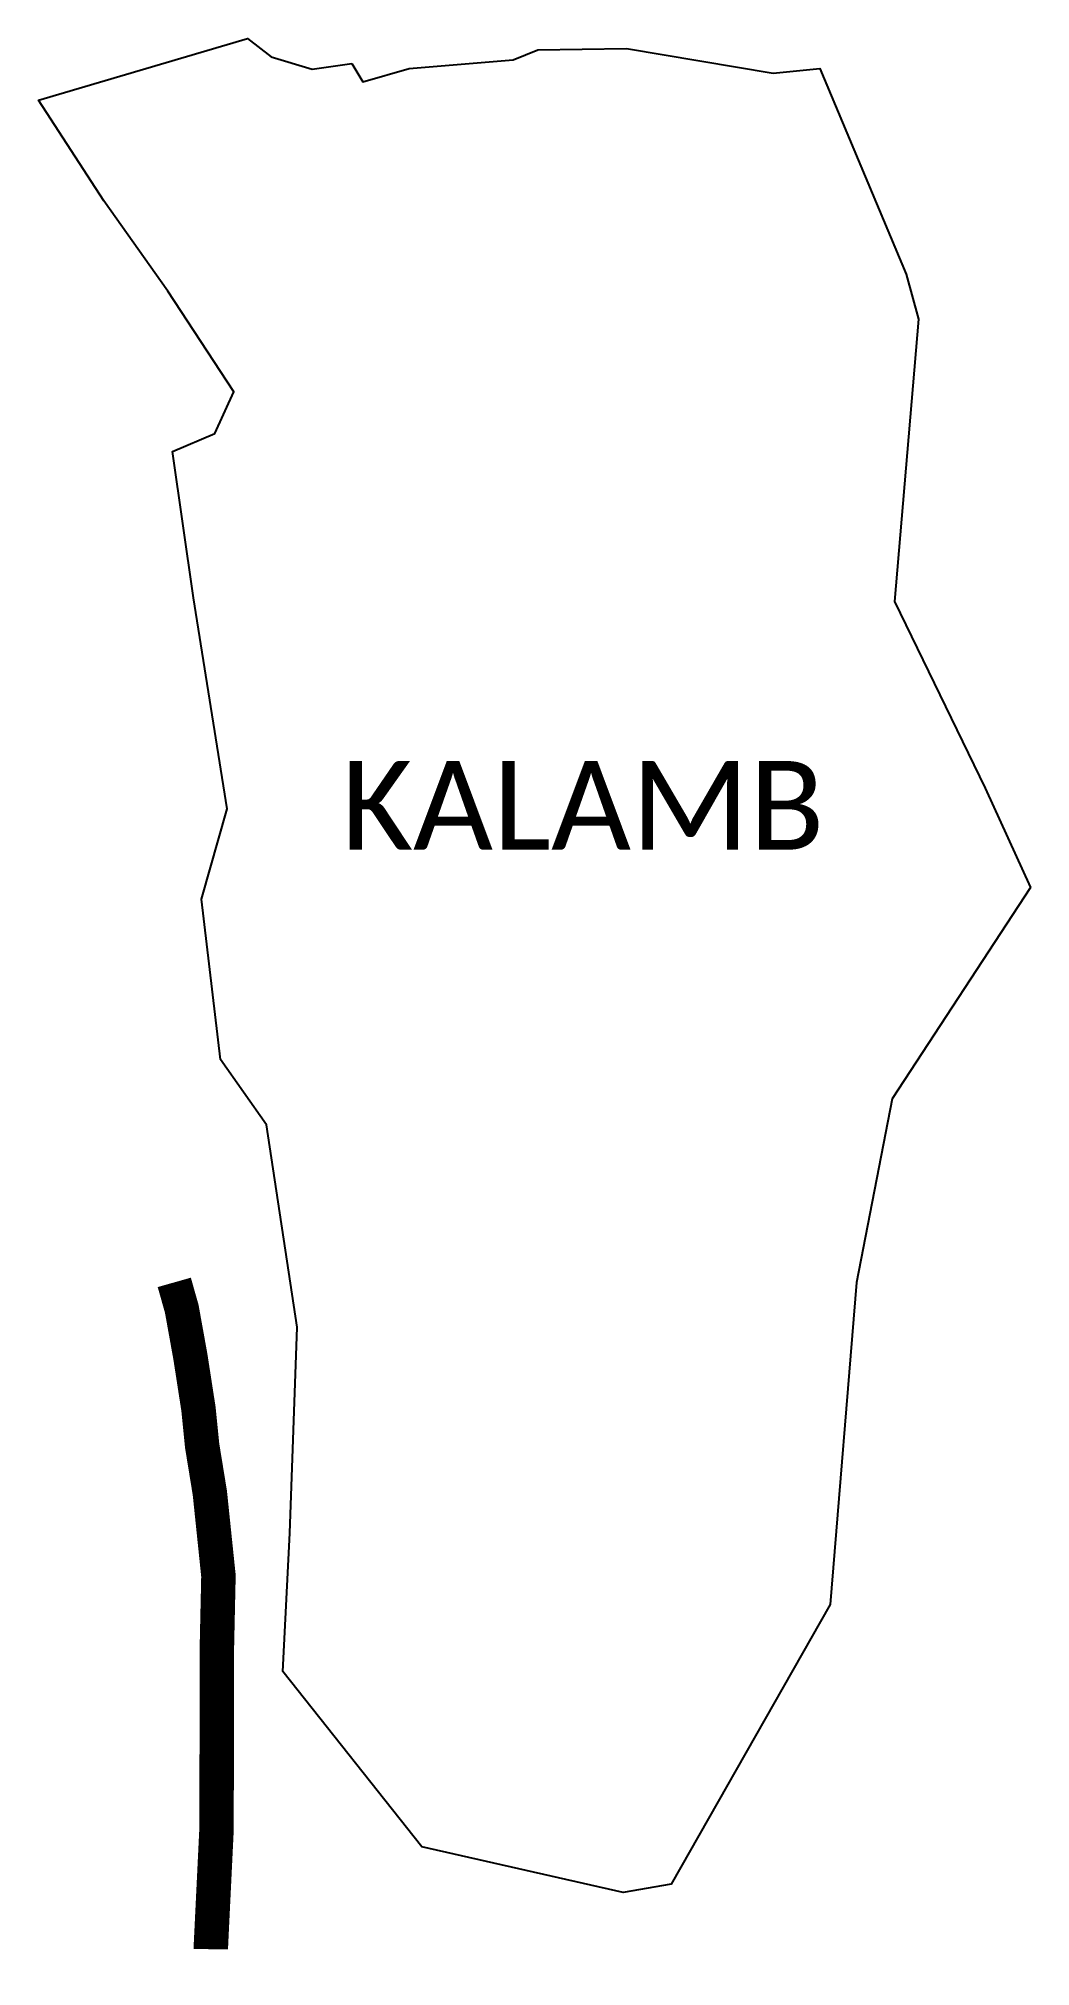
# Model space of a CAD drawing. Header units: metres. Extents: x 264685 to 266124, y 2146395 to 2149191.
import ezdxf

# ---------------------------------------------------------------- set-up
doc = ezdxf.new("R2010")
doc.units = ezdxf.units.M
for name, color, linetype in [('ARTIFICIALLY PROTECTED', 1, 'Continuous'), ('village', 3, 'Continuous'), ('VILLAGE NAME', 250, 'Continuous')]:
    doc.layers.add(name, color=color, linetype=linetype)
doc.styles.get("Standard").update_dxf_attribs({"font": 'simplex.shx'})

msp = doc.modelspace()

# ---------------------------------------------------------------- linework, layer by layer
at = {"color": 3, "flags": 128}
msp.add_lwpolyline([(265081.9, 2149146.7), (265139.4, 2149155.1)], dxfattribs=at)
at = {"layer": 'ARTIFICIALLY PROTECTED', "const_width": 50, "flags": 128}
msp.add_lwpolyline([(264882, 2147387.4), (264892.8, 2147349.3), (264905.3, 2147280.1), (264917.1, 2147203.9), (264922.4, 2147150.8), (264933.6, 2147082.1), (264946.1, 2146961.8), (264943.7, 2146852.5), (264943.7, 2146733.1), (264943.2, 2146591.7), (264935.2, 2146426.8), (264935.1, 2146420.4)], dxfattribs=at)
at = {"layer": 'village', "color": 3}
for points in [[(266124.2, 2147960.1, 0), (265923.8, 2147653.8, 0), (265871.6, 2147387.3, 0), (265833.6, 2146920.2, 0), (265603, 2146514.5, 0), (265533.3, 2146502.6, 0), (265241.2, 2146568.8, 0), (265039.3, 2146823.2, 0), (265049.5, 2147023.8, 0), (265060.1, 2147322.3, 0), (265015.6, 2147615.9, 0), (264949.1, 2147710.7, 0), (264921.6, 2147942.9, 0), (264958.9, 2148074.3, 0), (264910.1, 2148379.9, 0), (264879.6, 2148592.3, 0), (264940.9, 2148618.4, 0), (264968.4, 2148678.8, 0), (264872.8, 2148824.8, 0), (264779.8, 2148955.6, 0), (264685.1, 2149101.9, 0), (264988.3, 2149191.1, 0), (265022.5, 2149164.7, 0), (265081.9, 2149146.7, 0)], [(265139.4, 2149155.1, 0), (265155.8, 2149128.4, 0), (265223, 2149147.9, 0), (265373.7, 2149160.1, 0), (265409.4, 2149174.9, 0), (265538.2, 2149176.8, 0), (265751, 2149140.8, 0), (265818.4, 2149147.5, 0), (265944.1, 2148849.5, 0), (265961.6, 2148784, 0), (265927.1, 2148374.8, 0), (266058.3, 2148104.2, 0), (266124.2, 2147960.1, 0)]]:
    msp.add_polyline3d(points, dxfattribs=at)

# ---------------------------------------------------------------- texts
at = {"layer": 'VILLAGE NAME', "insert": (265124.2, 2148143.5), "char_height": 128.647, "attachment_point": 1}
msp.add_mtext_dynamic_manual_height_columns('{\\fCalibri|b0|i0|c0|p34;KALAMB}', width=1149.767, gutter_width=643.2, heights=[0], dxfattribs=at)

doc.saveas('drawing.dxf')
